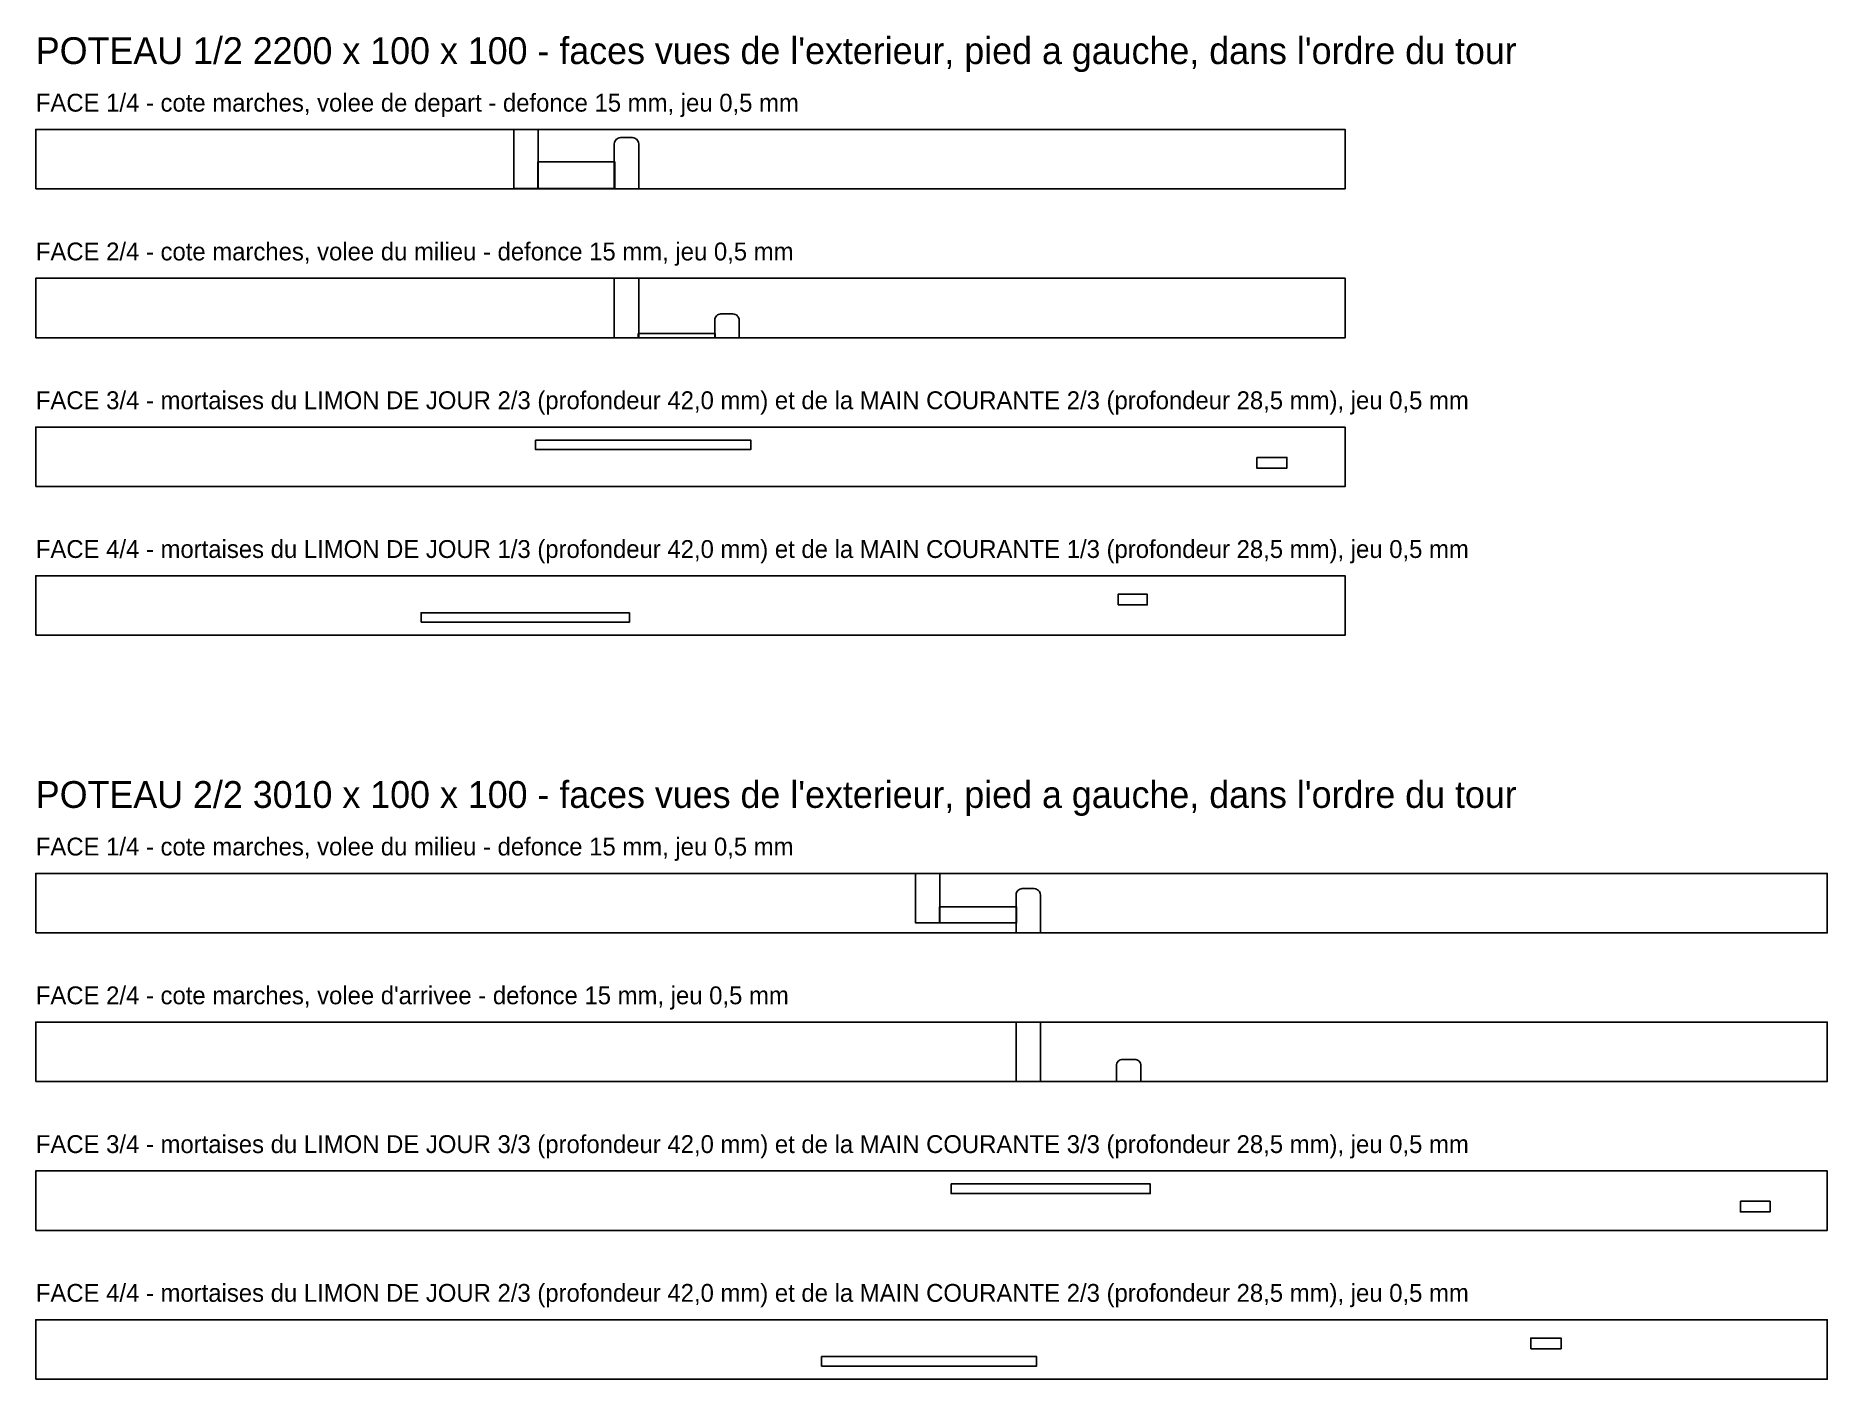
# Model space of a CAD drawing. Header units: millimetres. Extents: x 0 to 3010, y -2000 to 257.
import ezdxf

# ---------------------------------------------------------------- set-up
doc = ezdxf.new("R2010")
doc.units = ezdxf.units.MM
for name, color, linetype in [('DECOUPE', 7, 'CONTINUOUS'), ('DEFONCE', 1, 'CONTINUOUS'), ('MORTAISE', 2, 'CONTINUOUS'), ('TEXTE', 3, 'CONTINUOUS')]:
    doc.layers.add(name, color=color, linetype=linetype)

msp = doc.modelspace()

# ---------------------------------------------------------------- linework, layer by layer
at = {"layer": 'DECOUPE'}
for points in [[(0, 0), (2200, 0), (2200, 100), (0, 100)], [(0, -250), (2200, -250), (2200, -150), (0, -150)], [(0, -500), (2200, -500), (2200, -400), (0, -400)], [(0, -750), (2200, -750), (2200, -650), (0, -650)], [(0, -1250), (3010, -1250), (3010, -1150), (0, -1150)], [(0, -1500), (3010, -1500), (3010, -1400), (0, -1400)], [(0, -1750), (3010, -1750), (3010, -1650), (0, -1650)], [(0, -2000), (3010, -2000), (3010, -1900), (0, -1900)]]:
    msp.add_lwpolyline(points, close=True, dxfattribs=at)
at = {"layer": 'DEFONCE'}
for points in [[(803.25, 100), (803.25, 1.073), (844.25, 1.073), (844.25, 100)], [(843.25, 45.628), (843.25, 1.073), (973, 1.073), (973, 45.628)], [(972, -150), (972, -250), (1013, -250), (1013, -150)], [(1012, -242.837), (1012, -250), (1141.75, -250), (1141.75, -242.837)], [(1478.25, -1150), (1478.25, -1233.263), (1519.25, -1233.263), (1519.25, -1150)], [(1518.25, -1206.407), (1518.25, -1233.263), (1648, -1233.263), (1648, -1206.407)], [(1647, -1400), (1647, -1500), (1688, -1500), (1688, -1400)]]:
    msp.add_lwpolyline(points, close=True, dxfattribs=at)
for points in [[(972, 0), (1013, 0), (1013, 75.799, 0.414214), (1002.5, 86.299), (982.5, 86.299, 0.414214), (972, 75.799)], [(1140.75, -250), (1181.75, -250), (1181.75, -220.469, 0.414214), (1171.25, -209.969), (1151.25, -209.969, 0.414214), (1140.75, -220.469)], [(1647, -1250), (1688, -1250), (1688, -1186.179, 0.414214), (1677.5, -1175.679), (1657.5, -1175.679, 0.414214), (1647, -1186.179)], [(1815.75, -1500), (1856.75, -1500), (1856.75, -1473.241, 0.414214), (1846.25, -1462.741), (1826.25, -1462.741, 0.414214), (1815.75, -1473.241)]]:
    msp.add_lwpolyline(points, format="xyb", close=True, dxfattribs=at)
at = {"layer": 'MORTAISE'}
for points in [[(839.743, -422), (839.743, -438), (1201.153, -438), (1201.153, -422)], [(2051.391, -451), (2051.391, -469), (2102.216, -469), (2102.216, -451)], [(1818.5, -699), (1818.5, -681), (1867.437, -681), (1867.437, -699)], [(647.366, -728), (647.366, -712), (997.437, -712), (997.437, -728)], [(1537.781, -1672), (1537.781, -1688), (1872.66, -1688), (1872.66, -1672)], [(2864.291, -1701), (2864.291, -1719), (2914.137, -1719), (2914.137, -1701)], [(2512.049, -1949), (2512.049, -1931), (2562.874, -1931), (2562.874, -1949)], [(1320.246, -1978), (1320.246, -1962), (1681.565, -1962), (1681.565, -1978)]]:
    msp.add_lwpolyline(points, close=True, dxfattribs=at)

# ---------------------------------------------------------------- texts
at = {"layer": 'TEXTE'}
for s, height, p in [("POTEAU 1/2 2200 x 100 x 100 - faces vues de l'exterieur, pied a gauche, dans l'ordre du tour", 45, (0, 210)), ('FACE 1/4 - cote marches, volee de depart - defonce 15 mm, jeu 0,5 mm', 30, (0, 130)), ('FACE 2/4 - cote marches, volee du milieu - defonce 15 mm, jeu 0,5 mm', 30, (0, -120)), ('FACE 3/4 - mortaises du LIMON DE JOUR 2/3 (profondeur 42,0 mm) et de la MAIN COURANTE 2/3 (profondeur 28,5 mm), jeu 0,5 mm', 30, (0, -370)), ('FACE 4/4 - mortaises du LIMON DE JOUR 1/3 (profondeur 42,0 mm) et de la MAIN COURANTE 1/3 (profondeur 28,5 mm), jeu 0,5 mm', 30, (0, -620)), ("POTEAU 2/2 3010 x 100 x 100 - faces vues de l'exterieur, pied a gauche, dans l'ordre du tour", 45, (0, -1040)), ('FACE 1/4 - cote marches, volee du milieu - defonce 15 mm, jeu 0,5 mm', 30, (0, -1120)), ("FACE 2/4 - cote marches, volee d'arrivee - defonce 15 mm, jeu 0,5 mm", 30, (0, -1370)), ('FACE 3/4 - mortaises du LIMON DE JOUR 3/3 (profondeur 42,0 mm) et de la MAIN COURANTE 3/3 (profondeur 28,5 mm), jeu 0,5 mm', 30, (0, -1620)), ('FACE 4/4 - mortaises du LIMON DE JOUR 2/3 (profondeur 42,0 mm) et de la MAIN COURANTE 2/3 (profondeur 28,5 mm), jeu 0,5 mm', 30, (0, -1870))]:
    msp.add_text(s, height=height, dxfattribs=at).set_placement(p)

doc.saveas('drawing.dxf')
